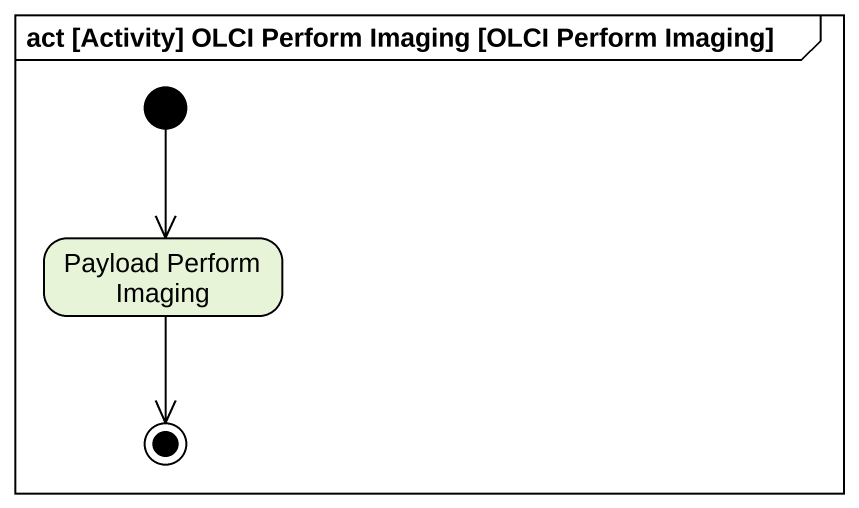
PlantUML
@startuml
mainframe act [Activity] OLCI Perform Imaging [OLCI Perform Imaging]
hide empty description
state "Payload Perform Imaging" as Payload_Perform_Imaging
[*] --> Payload_Perform_Imaging
Payload_Perform_Imaging --> [*]
@enduml
